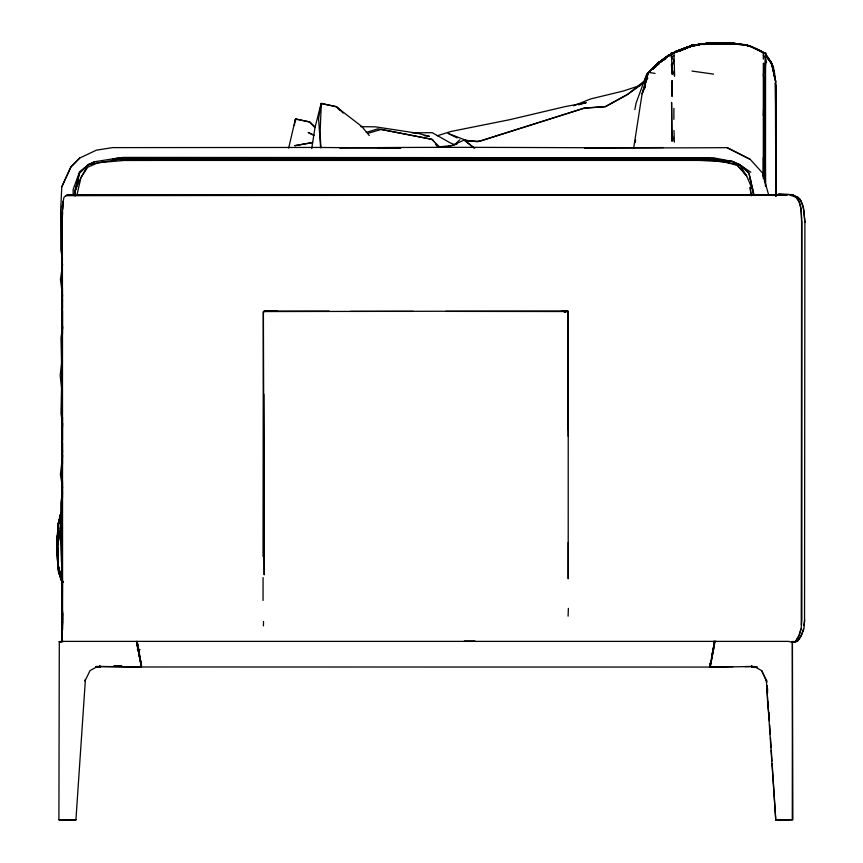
<?xml version="1.0" encoding="UTF-8"?>
<svg xmlns="http://www.w3.org/2000/svg" width="863" height="863" viewBox="0 0 863 863"><rect width="100%" height="100%" fill="white"/><g stroke="black" fill="none" stroke-linecap="round" stroke-linejoin="round"><path stroke-width="1.29" d="M62.578 613.593L62.265 641.392L62.179 206.214L63.948 197.39L65.782 195.664L67.573 194.909L778.577 194.941L775.395 195.2L778.696 194.186L788.911 194.542M62.945 641.382L62.158 641.382L62.287 310.389M62.481 580.044L62.147 641.382L788.653 641.382C798.448 645.211 801.166 636.689 803.431 629.149M62.481 497.973L62.492 481.834M62.492 464.337L62.492 442.816M62.492 440.119L62.492 417.25M62.492 333.83L62.492 310.96M74.984 196.074L74.984 190.68L79.396 173.183L86.548 166.203L94.606 161.726L117.39 158.166L707.229 158.188L732.87 161.564L739.559 164.488L748.955 173.204L753.841 195.232M263.053 600.465L263.075 577.617M263.032 556.452L263.323 311.565L567.681 311.025M568.21 542.482L568.199 578.782L568.242 312.179L568.221 436.3M763.313 176.786L763.324 63.215L765.557 64.347L765.503 186.451M764.532 181.92L764.629 83.733L765.783 53.927L765.621 53.118L764.133 52.762L765.805 53.862M775.815 195.944L775.406 83.269M775.977 196.052L775.999 88.36L775.406 82.017M792.385 641.651L792.288 819.85L775.761 819.828L766.279 679.472L766.754 681.101L761.651 670.627L755.966 667.466M57.886 547.854L57.853 565.697L60.723 578.911L62.492 582.277L60.723 578.911L59.666 573.625M73.139 194.898L73.15 189.547L79.579 171.802L86.548 166.203L85.2 168.328M62.675 641.209L62.147 641.382L62.546 611.144M62.082 637.994L62.147 641.382L62.546 612.935M763.324 59.105L763.313 52.363L746.549 44.844L735.556 43.689L706.948 43.452L692.59 45.2L675.233 52.222M57.745 547.207L57.853 565.697L58.274 560.443M62.212 217.239L63.031 201.413L62.74 208.922M62.406 612.406L62.168 630.422L62.557 621.284M765.19 63.172L765.33 54.628L766.064 54.854M62.147 641.382L62.276 579.774M263.42 625.869L263.517 621.489M62.794 582.029L58.662 572.557L57.4 550.087M57.832 534.434L58.123 524.003L60.734 515.222M671.727 54.887L671.403 52.88L672.924 52.772M568.102 616.139L568.361 608.383M62.384 217.67L62.589 212.665M671.479 53.107L671.953 54.434M763.334 115.448L764.629 83.733L763.334 74.79L765.557 64.347L765.082 72.751M295.502 121.5L295.61 118.835L309.472 122.017L315.017 127.541M378.21 148.102L400.756 148.156L316.268 147.444L112.492 147.616L96.3 150.205L79.795 157.994L70.701 167.282L61.769 186.893L60.626 211.338L60.82 249.968L62.514 259.234M671.101 54.995L671.166 53.754M57.249 555.308L57.4 552.708M671.738 133.474L671.587 102.373L672.029 141.327L671.738 133.474L674.37 142.093L673.971 130.507M765.503 55.21L765.621 53.118M59.407 520.594L59.666 516.689L61.014 512.956L59.676 516.689L59.374 520.691M61.953 641.63L59.288 641.662L62.654 641.414L59.288 641.651L58.911 819.785L75.922 819.818L85.405 679.472L84.93 681.101L90.032 670.616L95.717 667.455M801.252 624.866L801.608 222.374C801.08 212.816 802.655 199.31 792.072 194.607L778.685 194.186M58.22 556.419L57.659 564.305L62.568 581.565C57.443 571.414 56.98 558.695 57.465 547.369M804.618 619.882L803.938 628.847L801.242 635.578L797.336 641.414M57.476 547.692L56.98 554.046L57.379 548.965M62.201 622.579L62.568 618.652M62.514 299.849L61.575 309.083L62.578 328.846M62.643 455.567L60.399 474.499L62.568 487.714M671.446 53.118L672.223 74.434L671.349 64.337M62.568 581.565C55.394 560.637 54.854 536.969 60.863 515.686M60.766 523.345L57.443 548.285L57.659 564.305L57.562 557.595M803.906 625.599L804.543 620.853L804.899 221.834L803.658 209.234L801.198 201.101L797.865 197.088L792.676 195.2M59.892 531.435L57.443 548.285L57.195 535.491M60.27 528.846L60.831 524.952M62.632 264.391L60.442 279.45L62.621 295.944M62.6 327.066L60.982 337.735L61.543 362.87L60.183 375.437L61.543 388.037L60.982 413.291L62.589 424.057L61.564 442.223L62.546 451.888M288.674 148.091L295.405 119.094L309.86 121.91L315.459 127.4M311.737 148.565L314.973 127.648L321.112 103.614L336.646 106.645L343.183 113.053M633.69 147.994L642.083 93.894L648.555 72.427L665.923 56.893L670.508 54.434L665.923 56.893M671.252 54.509L671.554 52.729M294.337 125.459L295.405 119.094M321.112 103.614L318.576 118.673L320.615 147.595M74.164 195.426L74.984 190.68L80.939 177.659L88.253 164.553L94.606 161.726M635.125 142.535L635.589 139.882M644.715 88.102L645.891 81.467L647.833 78.015M62.568 492.762L60.842 502.428L60.626 542.288L61.769 567.854M710.346 664.445L710.799 661.953L710.26 664.434M76.117 189.019L79.396 173.183L88.253 164.553L118.307 159.472L707.25 159.547L739.559 164.488L746.678 176.009L753.226 191.37L754.003 195.103M713.615 646.603L714.575 641.5L712.892 650.583L714.24 644.078M141.92 666.98L709.559 667.067L710.81 661.856M713.69 646.581L714.65 641.489L710.098 665.675M710.486 665.578L710.972 662.989M711.468 660.389L711.964 657.789M712.46 655.19L714.424 644.79M634.844 109.558L636.107 102.999L646.872 73.743L660.076 61.607L665.297 58.069L660.076 61.607L654.434 67.346M710.26 664.478L710.734 661.975M715.06 641.489L710.109 667.185L754.143 666.527M740.4 44.477C718.555 41.758 695.125 41.661 675.222 52.233L692.59 45.2L705.6 43.538L721.964 43.172L705.179 43.582L692.536 45.2L673.971 52.74L674.607 76.311L671.651 67.627L673.863 60.399L671.651 56.99L673.841 55.836M733.453 43.571C713.226 42.373 692.191 42.578 674.046 52.772L674.1 53.279M74.498 195.081L77.767 180.033M76.85 195.405L80.939 177.659L87.767 167.174L98.285 162.665L124.66 160.421L699.429 160.421L724.046 161.705L737.617 165.577L746.678 176.009L743.377 172.222M671.349 52.891L671.166 57.077M263.679 311.931L263.905 311.144L277.152 311.09L271.856 311.111M60.777 515.114L58.123 524.003L57.821 534.111L57.875 524.866L60.842 515.211M60.669 515.61L58.123 524.003L58.188 534.693L58.123 524.003L60.227 519.213M645.891 81.467L642.083 93.894L645.168 86.71M798.944 635.416L800.983 628.771M674.122 53.441L674.683 51.726L692.698 45.48L689.159 47.141M647.239 75.113L648.199 72.665L658.976 62.319L669.764 54.552L659.677 62.028L648.113 72.762L643.96 82.352M647.174 75.2L648.113 72.762L658.976 62.319L664.488 59.169L659.904 61.705L652.665 69.062M61.036 517.023L57.875 524.866L60.086 520.065M643.938 82.028L647.574 73.463L658.976 62.319L664.488 59.202M60.216 519.267L58.123 524.003L58.22 534.736M59.666 516.689L60.766 514.229M61.769 186.893L71.014 166.753L79.795 157.994M649.85 71.812L650.864 69.633L665.934 56.893M798.361 636.452L795.427 641.63L792.072 641.489M59.666 516.689L61.068 514.575M656.085 66.537L658.264 63.344L665.438 57.864L658.275 63.344L652.439 69.364M765.168 64.358L766.603 62.276L765.276 58.414M653.215 69.008L658.275 63.344L661.576 61.338M653.539 68.177L659.904 61.705L670.594 54.574L660.076 61.607M660.055 62.557L661.835 60.788L658.976 62.319L661.177 61.187M459.796 139.774L454.607 144.704L448.501 146.376M661.705 61.316L664.51 58.727M643.28 81.78L627.023 94.801L605.438 106.753L584.197 108.102L480.098 141.187L467.919 141.047L447.951 133.377M657.207 65.329L659.354 63.776M643.507 83.042L628.361 93.927L605.438 106.516L584.521 108.091L477.498 141.759L464.229 140.033L452.32 145.426L437.455 147.109M659.882 62.255L666.074 57.853M669.181 55.653L671.241 54.186L669.149 55.653M662.881 60.054L666.02 57.853M660.486 62.039L658.275 63.344L662.752 60.777M662.989 60.108L665.308 58.76M664.251 59.644L659.677 62.028L665.395 58.706M659.677 62.028L661.835 60.788M682.892 49.59L692.579 45.21L709.343 43.355L733.679 43.247L750.271 46.063L763.345 52.977L763.313 52.363C748.512 42.934 730.702 42.416 713.733 43.538M658.976 62.319L664.488 59.342M680.551 50.755L685.125 48.328M684.834 49.029L689.44 46.667L675.977 51.478M680.368 50.723L689.44 46.667L675.233 52.309L689.44 46.667L684.78 48.943M690.573 46.235L692.579 45.21L675.222 52.244M686.279 48.08L692.59 45.2L675.265 52.309C694.942 41.92 717.908 42.017 739.408 44.455M684.758 49.029L688.253 47.357M699.72 44.844L691.889 45.351L684.672 48.77L689.44 46.667M686.808 48.166L692.698 45.48M677.897 51.597L688.674 46.882L699.127 44.919M677.682 51.521L691.889 45.351L699.375 44.941M692.892 46.311L696.581 44.714L686.268 47.713L688.696 47.195M680.109 50.69L689.408 46.731M679.947 50.669L685.751 48.274M573.636 105.804L590.745 98.911L623.507 90.971L640.335 85.426M680.734 50.529L684.327 49.094M691.889 45.351L674.035 52.46L674.747 52.934L674.478 51.909L685.675 48.209M262.794 195.146L67.81 194.941L65.782 195.664L787.207 194.93L563.906 194.909M674.478 51.909L693.043 45.858M437.261 135.782L450.918 131.478L509.645 119.709L564.92 106.656L586.214 102.675L578.717 104.801M366.29 132.417L377.821 128.846L431.511 139.213L440.206 147.454M367.757 133.387L381.414 129.396L432.633 139.493L434.013 141.672M457.023 144.045L454.607 144.704L449.936 142.708L432.223 132.675L412.255 132.859M695.686 45.405L701.231 44.067L706.419 43.916M564.283 312.05L566.236 311.532L445.858 311.381M701.263 44.455L705.179 43.582L733.679 43.247L740.281 44.401M690.055 46.893L686.268 47.713L690.13 46.882M701.392 44.412L705.179 43.582M564.413 312.061L567.735 311.338L568.232 313.992L568.242 429.634M701.986 44.326L705.6 43.538L732.32 43.592M699.267 44.488L705.125 43.97M312.676 142.417L294.758 145.685L311.726 142.794M693.917 45.286L701.231 44.067L695.794 45.135M716.538 43.506L729.753 43.236L737.66 44.369M700.724 44.488L705.654 43.84M720.583 43.646L735.556 43.689L731.651 43.657M797.477 641.371L795.503 641.597L799.16 635.783L801.166 628.9L801.878 619.289L801.856 222.481L800.993 208.889L799.062 201.521L795.794 197.185L789.537 194.909M727.078 43.517L729.753 43.236L718.081 43.582M729.667 43.635L733.679 43.247L720.702 43.582M697.984 45.016L695.341 45.254L697.984 45.2M719.116 43.15L713.83 43.625L728.059 43.592M705.966 44.132L702.083 44.423L706.096 44.121M723.216 43.344L718.901 43.15L725.481 43.549M724.499 43.56L729.753 43.236L721.889 43.603M706.15 44.337L703.528 44.455L706.085 44.347M721.867 43.603L729.753 43.236M732.87 666.668L710.238 666.883L718.156 666.657M360.842 126.667L375.556 126.839L417.401 133.236L429.45 136.354L424.154 135.631M710.238 666.883L715.492 666.678M272.244 311.349L264.952 311.079M772.148 763.658L775.751 819.818L792.87 819.721L792.396 641.662M59.288 641.662L63.226 641.597M756.991 666.916L751.856 666.991L751.77 665.664L751.9 666.991L756.97 667.045M116.505 159.029L112.47 159.072L123.085 157.411L713.302 157.767L732.87 161.564L741.921 166.246L750.81 172.244M172.988 158.361L177.023 158.307M95.922 667.034L99.709 666.991L99.881 665.664L99.774 666.991L95.879 667.013L99.795 667.013M744.855 666.56L751.511 666.495M775.848 195.275L778.253 195.265M339.742 148.005C468.857 146.311 597.962 148.555 727.078 147.638L750.174 159.321L762.504 172.967L768.771 195.405M613.949 147.907L584.758 148.048L663.474 147.584M774.974 195.34L777.66 195.329M63.808 819.828L75.944 819.785M755.794 666.98L751.943 666.991L755.88 666.991M124.66 160.421L244.305 160.184M772.407 195.329L781.867 195.081L69.601 195.006M212.514 158.307L244.38 158.307M265.383 158.307L662.396 158.361M561.479 160.259L674.586 160.173M329.073 311.111L264.661 311.111L263.388 312.233L264.197 574.801L263.841 394.164M561.813 311.111L568.091 311.09L568.232 313.992M350.356 311.381L413.453 311.381M464.348 641.004L474.909 641.004M713.464 641.349L716.15 641.349M137.336 649.559L140.043 649.559M775.751 819.818L788.458 819.85M67.81 194.941L262.363 195.146M751.867 667.013L755.794 667.023M70.065 819.818L58.921 819.764L75.922 819.818M723.863 43.582L706.948 43.452L701.727 44.434L705.6 43.538L714.693 43.582L709.343 43.355L727.692 43.592M96.181 666.452L141.446 666.883L136.764 642.191M708.038 159.04L732.87 161.564M100.205 666.57L141.575 667.185M774.855 195.049L778.361 195.135M136.203 666.678L141.446 666.883L133.571 666.646M780.486 194.995L782.622 195.081M735.718 43.97L745.837 45.232M732.061 43.959L739.958 44.445M732.288 43.927L740.066 44.434M742.655 44.596L746.538 44.844L752.45 47.109M735.912 43.786L740.832 44.229M779.99 195.06L782.363 195.275M780.454 195.06L782.525 195.275M736.171 44.121L738.728 44.477M742.579 45.005L745.136 45.361M747.703 45.717L750.271 46.063L747.8 45.663M748.275 45.815L750.842 46.246L748.34 45.739M691.997 71.068L713.582 74.121M648.555 72.427L655.028 73.387M745.341 45.264L742.87 44.876L745.556 45.318M740.594 44.531L735.47 43.679L739.246 44.412M743.151 44.962L745.718 45.394M791.285 194.941L793.647 195.34M369.278 135.545L361.694 126.397L336.225 106.764L321.327 103.344L320.065 133.398L320.928 147.8M793.183 195.254L799.818 198.835L803.28 206.386L804.952 222.33M314.186 135.211L308.134 132.449L312.816 134.908M752.234 47.012L763.313 52.363M449.105 133.938L457.174 137.897M750.174 159.321L727.078 147.638M474.79 148.285L464.229 140.033L473.496 147.746M763.334 55.664L765.362 57.303M336.225 106.764L339.936 110.453M737.617 165.577L741.738 170.324M766.117 55.933L771.716 63.484L775.675 80.917L775.686 196.095M768.102 58.911L766.02 55.868L771.565 62.999L775.697 81.996M769.483 60.939L772.946 66.009L774.823 79.213M766.064 55.955L768.998 60.334M771.209 63.625L773.41 66.915L774.176 73.204M743.28 168.35L741.921 166.246L748.955 173.204L753.226 191.37L753.237 195.416M749.375 177.821L750.724 179.925M435.384 143.841L436.764 146.02M62.826 582.234L60.712 578.911L60.399 574.898M62.783 582.352L60.712 578.911L62.449 582.126M761.651 670.627L766.916 682.083M58.306 566.818L58.555 572.298L62.719 581.651M58.555 572.298L62.772 581.942M59.881 571.942L58.619 568.35L59.148 570.993M772.18 66.03L770.583 61.295L766.02 54.779L771.155 62.233L775.654 81.5M772.968 68.404L774.564 73.139L775.168 79.482M136.937 641.425L141.554 665.697L139.45 654.24M138.458 651.63L136.462 641.457L138.447 651.673M138.954 654.165L141.198 665.61M138.943 654.219L141.176 665.707M136.624 641.489L138.609 651.77M139.105 654.337L140.335 660.756M140.831 663.334L141.327 665.902M139.493 654.402L137.12 641.511L138.986 651.694M775.384 83.182L776.215 155.318M751.274 195.879L750.141 187.217L750.939 195.2M774.489 75.717L774.942 79.493M769.429 718.728L767.714 704.359L766.97 686.268M767.261 686.096L767.606 690.12M767.175 686.096L767.606 692.784M768.199 702.137L768.458 706.15M768.89 712.838L769.408 720.864M769.667 724.877L770.26 734.23M770.519 738.243L771.123 747.606M771.295 750.281L771.975 760.983M58.587 567.778L58.706 571.684L58.662 567.703M58.188 556.527L58.263 559.202M58.501 567.218L58.662 572.557L58.63 567.315M671.457 53.01L671.522 55.372M58.101 557.595L58.253 564.186M58.511 566.926L58.662 572.557M765.05 116.192L765.503 185.459M58.382 566.764L58.404 570.767M62.276 254.509L62.341 271.985M62.406 288.113L62.481 308.264M763.324 157.616L763.334 178.63M775.751 85.825L775.761 196.128M673.895 108.339L673.895 119.374M62.233 311.209L62.233 334.035M62.244 417.293L62.255 440.119M62.255 442.805L62.255 464.294M62.255 481.748L62.265 497.865M672.083 80.669L672.029 96.214L672.083 80.669M62.492 310.799L62.47 629.785L62.276 212.427L62.492 310.799M713.129 649.149L711.932 655.513L713.216 649.127M670.519 54.52L667.379 56.645L670.529 54.531M99.774 666.991L95.836 666.98L99.774 666.991M746.549 44.844L742.558 44.693L746.538 44.844M121.791 666.117L113.927 665.805L121.78 666.15"/></g></svg>
